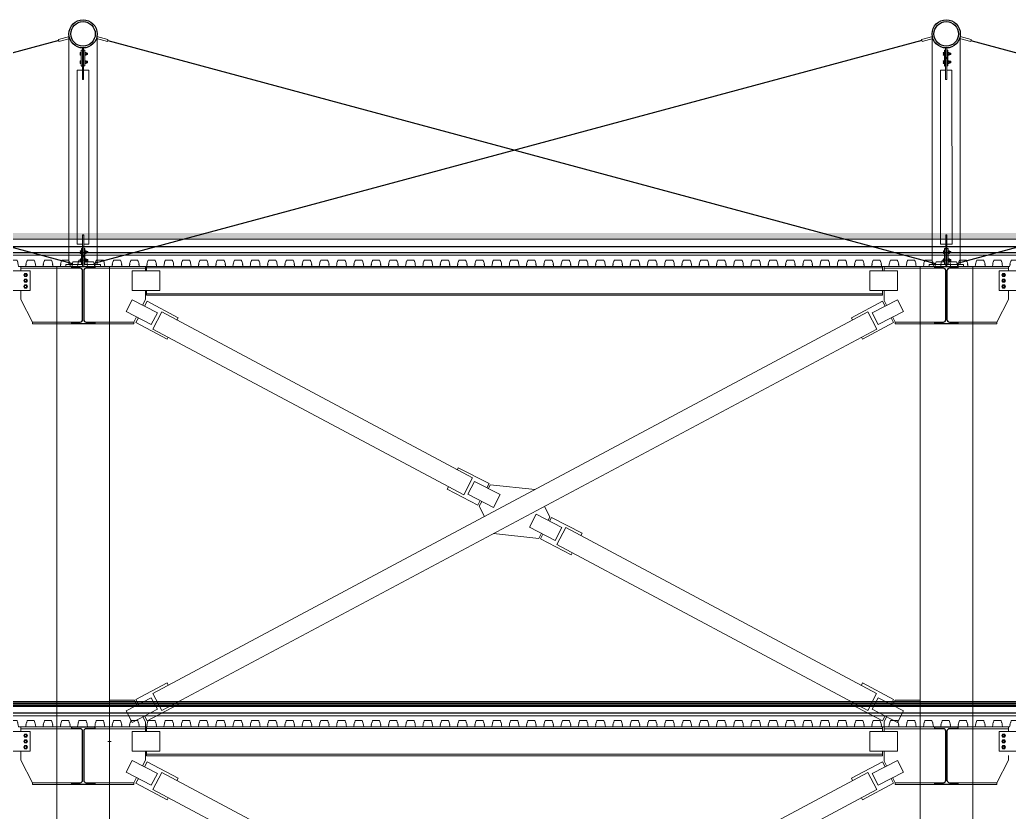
# Model space of a CAD drawing. Header units: millimetres. Extents: x -6949 to 305728, y -55091 to 76684.
# Drawn here: x 280074 to 288671, y 69803 to 76684 of the extents above; entities that cross this region are included whole.
import ezdxf

# ---------------------------------------------------------------- set-up
doc = ezdxf.new("R2010")
doc.units = ezdxf.units.MM
for name, color, linetype, lineweight in [('armatura', 1, 'Continuous', 15), ('bulloni', 5, 'Continuous', 18), ('fonda', 7, 'Continuous', 18), ('Layer4', 7, 'Continuous', 15), ('piastra', 30, 'Continuous', 18), ('S-BEAM', 5, 'Continuous', 18), ('S-COLS', 7, 'Continuous', 18), ('S-FSTN', 7, 'Continuous', 18), ('SEZIONI acciaio - Steel sections', 220, 'Continuous', 25), ('solaio2', 7, 'Continuous', 9)]:
    doc.layers.add(name, color=color, linetype=linetype, lineweight=lineweight)

# ---------------------------------------------------------------- blocks, each defined once
blk = doc.blocks.new('*U510')
at = {"layer": 'bulloni'}
blk.add_lwpolyline([(-15.6, 0), (-7.8, -13.5), (7.8, -13.5), (15.6, 0), (7.8, 13.5), (-7.8, 13.5)], close=True, dxfattribs=at)
for radius in [9, 7.88]:
    blk.add_circle((0, 0), radius, dxfattribs=at)
blk = doc.blocks.new('*U511')
at = {"color": 0, "linetype": 'ByBlock', "lineweight": -2, "transparency": 16777216}
for p in [(0, 0), (0, -50), (0, -100)]:
    blk.add_blockref('*U510', p, dxfattribs=at)
blk = doc.blocks.new('*U602')
at = {"layer": 'bulloni'}
blk.add_lwpolyline([(-15.6, 0), (-7.8, -13.5), (7.8, -13.5), (15.6, 0), (7.8, 13.5), (-7.8, 13.5)], close=True, dxfattribs=at)
for radius in [9, 7.88]:
    blk.add_circle((0, 0), radius, dxfattribs=at)
blk = doc.blocks.new('*U603')
at = {"color": 0, "linetype": 'ByBlock', "lineweight": -2, "transparency": 16777216}
for p in [(0, 0), (0, -50), (0, -100)]:
    blk.add_blockref('*U602', p, dxfattribs=at)
blk = doc.blocks.new('*U682')
at = {"layer": 'bulloni'}
blk.add_lwpolyline([(-15.6, 0), (-7.8, -13.5), (7.8, -13.5), (15.6, 0), (7.8, 13.5), (-7.8, 13.5)], close=True, dxfattribs=at)
for radius in [9, 7.88]:
    blk.add_circle((0, 0), radius, dxfattribs=at)
blk = doc.blocks.new('*U683')
at = {"color": 0, "linetype": 'ByBlock', "lineweight": -2, "transparency": 16777216}
for p in [(0, 0), (0, -50), (0, -100)]:
    blk.add_blockref('*U682', p, dxfattribs=at)
blk = doc.blocks.new('*U690')
at = {"layer": 'bulloni'}
blk.add_lwpolyline([(-15.6, 0), (-7.8, -13.5), (7.8, -13.5), (15.6, 0), (7.8, 13.5), (-7.8, 13.5)], close=True, dxfattribs=at)
for radius in [9, 7.88]:
    blk.add_circle((0, 0), radius, dxfattribs=at)
blk = doc.blocks.new('*U691')
at = {"color": 0, "linetype": 'ByBlock', "lineweight": -2, "transparency": 16777216}
for p in [(0, 0), (0, -50), (0, -100)]:
    blk.add_blockref('*U690', p, dxfattribs=at)
blk = doc.blocks.new('*U713')
for p, q in [((-16.5, 672), (-6.5, 672)), ((-15, -916.5), (-5, -916.5))]:
    blk.add_line(p, q)
blk.add_lwpolyline([(-5, -796.2), (5, -796.2)])
at = {"layer": 'bulloni'}
for p, q in [((-26.4, 786), (-25.3, 787.5)), ((-26.4, 763.6), (-26.4, 786)), ((-25.3, 787.5), (-17.9, 787.5)), ((-17.9, 781.1), (-25.3, 781.1)), ((-17.9, 762.1), (-17.9, 787.5)), ((-17.9, 784.9), (-17.4, 784.9)), ((-17.4, 764.7), (-17.4, 784.9)), ((-16.5, 781.8), (-16.5, 781.8)), ((13.5, 786), (14.7, 787.5)), ((13.5, 763.6), (13.5, 786)), ((14.7, 787.5), (23.3, 787.5)), ((23.3, 781.1), (14.7, 781.1)), ((24.5, 786), (23.3, 787.5)), ((24.5, 763.6), (24.5, 786)), ((36.5, 781.8), (24.5, 781.8)), ((26.7, 779.9), (26.1, 769.7)), ((28.6, 778.7), (28.2, 770.8)), ((30.6, 779.9), (30.1, 769.7)), ((32.5, 778.7), (32.1, 770.8)), ((34.6, 779.9), (34, 769.7)), ((36.5, 767.8), (36.5, 781.7)), ((37.4, 780.8), (36.5, 781.7)), ((37.4, 768.7), (37.4, 780.8)), ((-26.4, 763.6), (-25.3, 762.1)), ((-26.4, 714.1), (-25.3, 715.6)), ((-26.4, 691.7), (-26.4, 714.1)), ((-26.4, 691.7), (-25.3, 690.2)), ((-25.3, 768.4), (-17.9, 768.4)), ((-25.3, 762.1), (-17.9, 762.1)), ((-25.3, 715.6), (-17.9, 715.6)), ((-17.9, 709.3), (-25.3, 709.3)), ((-25.3, 696.6), (-17.9, 696.6)), ((-25.3, 690.2), (-17.9, 690.2)), ((-17.9, 764.7), (-17.4, 764.7)), ((-17.9, 690.2), (-17.9, 715.6)), ((-17.9, 713), (-17.4, 713)), ((-17.9, 692.8), (-17.4, 692.8)), ((-17.4, 692.8), (-17.4, 713)), ((-16.5, 767.8), (-16.5, 767.8)), ((-16.5, 709.9), (-16.5, 709.9)), ((-16.5, 695.9), (-16.5, 695.9)), ((13.5, 763.6), (14.7, 762.1)), ((13.5, 714.1), (14.7, 715.6)), ((13.5, 691.7), (13.5, 714.1)), ((13.5, 691.7), (14.7, 690.2)), ((14.7, 768.4), (23.3, 768.4)), ((14.7, 762.1), (23.3, 762.1)), ((14.7, 715.6), (23.3, 715.6)), ((23.3, 709.3), (14.7, 709.3)), ((14.7, 696.6), (23.3, 696.6)), ((14.7, 690.2), (23.3, 690.2)), ((24.5, 763.6), (23.3, 762.1)), ((24.5, 714.1), (23.3, 715.6)), ((24.5, 691.7), (23.3, 690.2)), ((36.5, 767.8), (24.5, 767.8)), ((24.5, 691.7), (24.5, 714.1)), ((36.5, 709.9), (24.5, 709.9)), ((36.5, 695.9), (24.5, 695.9)), ((26.7, 708), (26.1, 697.8)), ((28.6, 706.8), (28.2, 699)), ((30.6, 708), (30.1, 697.8)), ((32.5, 706.8), (32.1, 699)), ((34.6, 708), (34, 697.8)), ((36.5, 767.8), (37.4, 768.7)), ((36.5, 696), (36.5, 709.9)), ((37.4, 708.9), (36.5, 709.9)), ((36.5, 695.9), (37.4, 696.8)), ((37.4, 696.9), (37.4, 708.9)), ((-24.9, -936.3), (-23.8, -934.7)), ((-24.9, -936.3), (-24.9, -958.6)), ((-23.8, -934.7), (-16.4, -934.7)), ((-23.8, -941.1), (-16.4, -941.1)), ((-16.4, -934.7), (-16.4, -960.2)), ((-16.4, -937.4), (-15.9, -937.4)), ((-15.9, -937.4), (-15.9, -957.5)), ((-15, -940.4), (-15, -940.4)), ((15, -936.3), (16.2, -934.7)), ((15, -936.3), (15, -958.6)), ((16.2, -934.7), (24.8, -934.7)), ((16.2, -941.1), (24.8, -941.1)), ((26, -936.3), (24.8, -934.7)), ((26, -936.3), (26, -958.6)), ((38, -940.4), (26, -940.4)), ((28.2, -952.6), (27.6, -942.3)), ((30.1, -951.4), (29.7, -943.5)), ((32.1, -952.6), (31.6, -942.3)), ((34, -951.4), (33.6, -943.5)), ((36.1, -952.6), (35.5, -942.3)), ((38, -940.4), (38.9, -941.4)), ((38, -940.5), (38, -954.4)), ((38.9, -941.4), (38.9, -953.5)), ((-24.9, -958.6), (-23.8, -960.2)), ((-24.9, -1008.1), (-23.8, -1006.6)), ((-24.9, -1008.1), (-24.9, -1030.5)), ((-24.9, -1030.5), (-23.8, -1032)), ((-16.4, -953.8), (-23.8, -953.8)), ((-23.8, -960.2), (-16.4, -960.2)), ((-23.8, -1006.6), (-16.4, -1006.6)), ((-23.8, -1013), (-16.4, -1013)), ((-16.4, -1025.7), (-23.8, -1025.7)), ((-16.4, -957.5), (-15.9, -957.5)), ((-16.4, -1006.6), (-16.4, -1032)), ((-16.4, -1009.2), (-15.9, -1009.2)), ((-16.4, -1029.4), (-15.9, -1029.4)), ((-15.9, -1009.2), (-15.9, -1029.4)), ((-15, -954.4), (-15, -954.4)), ((-15, -1012.3), (-15, -1012.3)), ((-15, -1026.3), (-15, -1026.3)), ((15, -958.6), (16.2, -960.2)), ((15, -1008.1), (16.2, -1006.6)), ((15, -1008.1), (15, -1030.5)), ((15, -1030.5), (16.2, -1032)), ((24.8, -953.8), (16.2, -953.8)), ((16.2, -960.2), (24.8, -960.2)), ((16.2, -1006.6), (24.8, -1006.6)), ((16.2, -1013), (24.8, -1013)), ((24.8, -1025.7), (16.2, -1025.7)), ((26, -958.6), (24.8, -960.2)), ((26, -1008.1), (24.8, -1006.6)), ((26, -1030.5), (24.8, -1032)), ((38, -954.4), (26, -954.4)), ((26, -1008.1), (26, -1030.5)), ((38, -1012.3), (26, -1012.3)), ((38, -1026.3), (26, -1026.3)), ((28.2, -1024.4), (27.6, -1014.2)), ((30.1, -1023.2), (29.7, -1015.4)), ((32.1, -1024.4), (31.6, -1014.2)), ((34, -1023.2), (33.6, -1015.4)), ((36.1, -1024.4), (35.5, -1014.2)), ((38.9, -953.5), (38, -954.4)), ((38, -1012.3), (38.9, -1013.2)), ((38, -1012.4), (38, -1026.3)), ((38.9, -1025.3), (38, -1026.3)), ((38.9, -1013.3), (38.9, -1025.3)), ((-23.8, -1032), (-16.4, -1032)), ((16.2, -1032), (24.8, -1032))]:
    blk.add_line(p, q, dxfattribs=at)
for centre, radius, start, end in [((-21.5, 784.3), 4.95, 140.12945, 219.87055), ((-8.3, 774.8), 18.1, 159.44272, 200.55728), ((-16.5, 782.7), 0.917, 180, 270), ((18.5, 784.3), 4.95, 140.12945, 219.87055), ((31.6, 774.8), 18.1, 159.44272, 200.55728), ((19.5, 784.3), 4.95, 320.12945, 39.87055), ((6.4, 774.8), 18.1, 339.44272, 20.55728), ((-21.5, 765.2), 4.95, 140.12945, 219.87055), ((-21.5, 712.4), 4.95, 140.12945, 219.87055), ((-8.3, 702.9), 18.1, 159.44272, 200.55728), ((-21.5, 693.4), 4.95, 140.12945, 219.87055), ((-16.5, 766.9), 0.917, 90, 180), ((-16.5, 710.8), 0.917, 180, 270), ((-16.5, 695), 0.917, 90, 180), ((18.5, 765.2), 4.95, 140.12945, 219.87055), ((18.5, 712.4), 4.95, 140.12945, 219.87055), ((31.6, 702.9), 18.1, 159.44272, 200.55728), ((18.5, 693.4), 4.95, 140.12945, 219.87055), ((19.5, 765.2), 4.95, 320.12945, 39.87055), ((19.5, 712.4), 4.95, 320.12945, 39.87055), ((6.4, 702.9), 18.1, 339.44272, 20.55728), ((19.5, 693.4), 4.95, 320.12945, 39.87055), ((-20, -937.9), 4.95, 140.12945, 219.87055), ((-6.8, -947.4), 18.1, 159.44272, 200.55728), ((-15, -939.5), 0.917, 180, 270), ((20, -937.9), 4.95, 140.12945, 219.87055), ((33.1, -947.4), 18.1, 159.44272, 200.55728), ((21, -937.9), 4.95, 320.12945, 39.87055), ((7.9, -947.4), 18.1, 339.44272, 20.55728), ((-20, -957), 4.95, 140.12945, 219.87055), ((-20, -1009.8), 4.95, 140.12945, 219.87055), ((-6.8, -1019.3), 18.1, 159.44272, 200.55728), ((-20, -1028.8), 4.95, 140.12945, 219.87055), ((-15, -955.4), 0.917, 90, 180), ((-15, -1011.4), 0.917, 180, 270), ((-15, -1027.2), 0.917, 90, 180), ((20, -957), 4.95, 140.12945, 219.87055), ((20, -1009.8), 4.95, 140.12945, 219.87055), ((33.1, -1019.3), 18.1, 159.44272, 200.55728), ((20, -1028.8), 4.95, 140.12945, 219.87055), ((21, -957), 4.95, 320.12945, 39.87055), ((21, -1009.8), 4.95, 320.12945, 39.87055), ((7.9, -1019.3), 18.1, 339.44272, 20.55728), ((21, -1028.8), 4.95, 320.12945, 39.87055)]:
    blk.add_arc(centre, radius, start, end, dxfattribs=at)
at = {"layer": 'piastra'}
for points in [[(-6.5, 672), (-16.5, 672), (-16.5, 806), (-6.5, 806), (-6.5, 672)], [(-6.5, 743.8), (3.5, 743.8), (3.5, 826)], [(-6.5, 743.8), (-6.5, 826)], [(13.5, 672), (3.5, 672), (3.5, 806), (13.5, 806), (13.5, 672)], [(-6.5, 733.8), (3.5, 733.8), (3.5, 551.7)], [(3.5, 551.7), (-6.5, 551.7), (-6.5, 733.8)], [(-6.5, 551.7), (3.5, 551.7)], [(-5, -978.4), (5, -978.4), (5, -796.2)], [(5, -796.2), (-5, -796.2), (-5, -978.4)], [(-5, -916.5), (-15, -916.5), (-15, -1050.5), (-5, -1050.5), (-5, -916.5)], [(15, -916.5), (5, -916.5), (5, -1050.5), (15, -1050.5), (15, -916.5)], [(-5, -988.4), (5, -988.4), (5, -1070.5)], [(-5, -988.4), (-5, -1070.5)], [(5, -1054.5), (150, -1054.5), (150, -1070.5), (-150, -1070.5), (-150, -1054.5), (-5, -1054.5)]]:
    blk.add_lwpolyline(points, dxfattribs=at)
at = {"layer": 'S-BEAM'}
for points in [[(-123.7, 956.3), (-123.7, 447.6)], [(120.9, 956.3), (120.9, -532.5)], [(-6.5, 634), (-51.5, 634), (-51.5, -878.5), (-50, -878.5), (-5, -878.5)], [(3.5, 634), (48.5, 634), (50, -683), (50, -878.5), (5, -878.5)], [(-123.7, 447.6), (-123.7, -1054.5)], [(120.9, -532.5), (120.9, -1054.5)]]:
    blk.add_lwpolyline(points, dxfattribs=at)
at = {"layer": 'SEZIONI acciaio - Steel sections'}
for radius in [122.3, 106.3]:
    blk.add_circle((-1.4, 948.3), radius, dxfattribs=at)
blk = doc.blocks.new('*U714')
at = {"color": 0, "linetype": 'ByBlock', "lineweight": -2, "transparency": 16777216}
for p in [(15000, 0), (22500, 0)]:
    blk.add_blockref('*U713', p, dxfattribs=at)
blk = doc.blocks.new('*U715')
for points in [[(3536.8, 963.6), (-3656.8, -972.3)], [(-3536.8, 963.6), (3656.8, -972.3)]]:
    blk.add_lwpolyline(points)
at = {"layer": 'piastra'}
for points in [[(-3635.4, 981.9), (-3538.9, 955.9)], [(-3631.3, 997.4), (-3534.7, 971.4)], [(-3538.9, 955.9), (-3534.7, 971.4)], [(3631.3, 997.4), (3534.7, 971.4)], [(3538.9, 955.9), (3534.7, 971.4)], [(3635.4, 981.9), (3538.9, 955.9)], [(-3839.4, -958), (-3847.1, -986.5), (-3847.1, -997.4)], [(-3775.4, -958), (-3839.4, -958)], [(-3660.6, -958), (-3725.7, -958)], [(-3660.6, -958), (-3652.9, -986.5), (-3652.9, -997.4)], [(3660.6, -958), (3652.9, -986.5), (3652.9, -997.4)], [(3660.6, -958), (3725.7, -958)], [(3775.4, -958), (3839.4, -958)], [(3839.4, -958), (3847.1, -986.5), (3847.1, -997.4)]]:
    blk.add_lwpolyline(points, dxfattribs=at)
blk = doc.blocks.new('*U716')
at = {"color": 0, "linetype": 'ByBlock', "lineweight": -2, "transparency": 16777216}
for p in [(7500, 0), (15000, 0), (22500, 0)]:
    blk.add_blockref('*U715', p, dxfattribs=at)
blk = doc.blocks.new('*U731')
at = {"layer": 'Layer4'}
for points in [[(-109.7, 11.3), (-105.8, 27.5), (-44.2, 27.5), (-40.3, 11.3)], [(-35.1, -10), (-33.5, -8.6), (-35.8, 1.1), (-38.2, 10.8), (-40.3, 11.3)], [(35.1, -10), (33.5, -8.6), (35.8, 1.1), (38.2, 10.8), (40.3, 11.3)], [(40.3, 11.3), (44.2, 27.5), (105.8, 27.5), (109.7, 11.3)], [(-35.1, -10), (-30.7, -27.5), (30.7, -27.5), (35.1, -10)]]:
    blk.add_lwpolyline(points, dxfattribs=at)
blk = doc.blocks.new('*U732')
at = {"layer": 'fonda', "color": 0, "linetype": 'ByBlock', "lineweight": -2, "transparency": 16777216}
for p in [(14250, 0), (14400, 0), (14550, 0), (14700, 0), (14850, 0), (15000, 0), (15150, 0), (15300, 0), (15450, 0), (15600, 0), (15750, 0), (15900, 0), (16050, 0), (16200, 0), (16350, 0), (16500, 0), (16650, 0), (16800, 0), (16950, 0), (17100, 0), (17250, 0), (17400, 0), (17550, 0), (17700, 0), (17850, 0), (18000, 0), (18150, 0), (18300, 0), (18450, 0), (18600, 0), (18750, 0), (18900, 0), (19050, 0), (19200, 0), (19350, 0), (19500, 0), (19650, 0), (19800, 0), (19950, 0), (20100, 0), (20250, 0), (20400, 0), (20550, 0), (20700, 0), (20850, 0), (21000, 0), (21150, 0), (21300, 0), (21450, 0), (21600, 0), (21750, 0), (21900, 0), (22050, 0), (22200, 0), (22350, 0), (22500, 0), (22650, 0), (22800, 0)]:
    blk.add_blockref('*U731', p, dxfattribs=at)
blk = doc.blocks.new('*U733')
at = {"layer": 'Layer4'}
for points in [[(-109.7, 11.3), (-105.8, 27.5), (-44.2, 27.5), (-40.3, 11.3)], [(-35.1, -10), (-33.5, -8.6), (-35.8, 1.1), (-38.2, 10.8), (-40.3, 11.3)], [(35.1, -10), (33.5, -8.6), (35.8, 1.1), (38.2, 10.8), (40.3, 11.3)], [(40.3, 11.3), (44.2, 27.5), (105.8, 27.5), (109.7, 11.3)], [(-35.1, -10), (-30.7, -27.5), (30.7, -27.5), (35.1, -10)]]:
    blk.add_lwpolyline(points, dxfattribs=at)
blk = doc.blocks.new('*U734')
at = {"layer": 'fonda', "color": 0, "linetype": 'ByBlock', "lineweight": -2, "transparency": 16777216}
for p in [(14250, 0), (14400, 0), (14550, 0), (14700, 0), (14850, 0), (15000, 0), (15150, 0), (15300, 0), (15450, 0), (15600, 0), (15750, 0), (15900, 0), (16050, 0), (16200, 0), (16350, 0), (16500, 0), (16650, 0), (16800, 0), (16950, 0), (17100, 0), (17250, 0), (17400, 0), (17550, 0), (17700, 0), (17850, 0), (18000, 0), (18150, 0), (18300, 0), (18450, 0), (18600, 0), (18750, 0), (18900, 0), (19050, 0), (19200, 0), (19350, 0), (19500, 0), (19650, 0), (19800, 0), (19950, 0), (20100, 0), (20250, 0), (20400, 0), (20550, 0), (20700, 0), (20850, 0), (21000, 0), (21150, 0), (21300, 0), (21450, 0), (21600, 0), (21750, 0), (21900, 0), (22050, 0), (22200, 0), (22350, 0), (22500, 0), (22650, 0), (22800, 0)]:
    blk.add_blockref('*U733', p, dxfattribs=at)

msp = doc.modelspace()

# ---------------------------------------------------------------- hatches: boundary and pattern name
at = {"layer": 'fonda', "true_color": 0xc7c8ca}
h = msp.add_hatch(dxfattribs=at)
h.set_pattern_fill('GRAVEL', color=9, scale=2)
h.set_pattern_definition([(228.0127875, (-28933.751, 50.8), (-406.40000003, -457.19999997), [6.834429, -676.609673]), (184.969741, (-28938.323, 45.72), (609.599999759, 50.800002894), [11.728094, -1161.080978]), (132.5104471, (-28950.007, 44.704), (508.000000215, -558.799999805), [8.26963, -818.694456]), (267.273689, (-28969.819, 32.004), (50.800000106, 1015.999999995), [10.68009, -1057.3287485]), (292.8336542, (-28970.327, 21.336), (-254.000000021, 609.599999991), [10.472674, -1036.796155]), (357.273689, (-28966.263, 11.684), (-1015.999999995, 50.800000106), [10.68009, -1057.3287485]), (37.6942405, (-28955.595, 11.176), (-660.399999971, -508.000000038), [14.123873, -1398.262306]), (72.2553284, (-28944.419, 19.812), (355.600000096, 1117.59999997), [13.33439, -1320.105132]), (121.4295656, (-28940.355, 32.512), (-406.400000058, 660.399999965), [10.71626, -1060.910914]), (175.2363583, (-28945.943, 41.656), (558.79999999, -50.80000009), [12.234266, -599.478739]), (222.3974378, (-28958.135, 42.672), (-609.5999999805, -558.800000021), [15.821558, -1566.33545]), (138.8140748, (-28919.527, 31.496), (-355.59999998, 304.800000025), [5.400091, -534.6113165]), (171.4692344, (-28923.591, 35.052), (660.400000018, -101.599999885), [10.27364, -1017.09278]), (225, (-28933.75, 36.576), (-7e-15, -50.8), [7.184187, -64.657862]), (203.1985905, (-28937.307, 42.672), (254, 101.59999998), [3.868826, -383.012447]), (291.8014095, (-28940.863, 41.148), (-50.8, 152.4), [5.471312, -268.09506]), (30.9637565, (-28938.831, 36.068), (152.4, 101.6), [8.886393, -287.325963]), (161.565051, (-28931.211, 40.64), (101.6, -50.8), [6.425743, -154.217962]), (16.3895403, (-28970.327, 41.148), (508, 152.4), [9.00176, -891.1765335]), (70.346176, (-28961.691, 43.688), (-203.20000002, -558.799999993), [7.551979, -747.6443136]), (293.1985905, (-28931.211, 50.8), (-101.59999998, 254.00000001), [7.737602, -379.143672]), (343.6104597, (-28928.163, 43.688), (-508.00000001, 152.399999964), [9.00176, -891.1765335]), (339.4439548, (-28970.327, 9.652), (-254, 101.6), [8.680704, -425.354686]), (294.7751406, (-28962.199, 6.604), (-254.000000302, 558.799999863), [7.273442, -720.071868]), (66.8014095, (-28930.703, 0), (101.59999998, 254), [7.737602, -379.143672]), (17.3540246, (-28927.655, 7.112), (-660.399999987, -203.200000043), [8.515655, -843.04752]), (69.4439548, (-28955.595, 0), (-101.6, -254), [4.340352, -429.695038]), (101.3099325, (-28933.751, 0), (-50.8, 203.2), [2.590292, -256.439899]), (165.9637565, (-28934.259, 2.54), (152.4, -50.8), [10.472674, -198.981092]), (186.009006, (-28944.419, 5.08), (507.999999997, 50.800000027), [9.70534, -960.827297]), (303.6900675, (-28938.831, 31.496), (-50.8, 101.6), [7.326478, -175.835527]), (353.1572266, (-28934.767, 25.4), (863.600000005, -101.599999955), [12.791135, -1266.320181]), (60.9453959, (-28922.067, 23.876), (-203.200000006, -355.6), [5.230165, -517.787846]), (90, (-28919.527, 28.45), (-50.8, 50.8), [3.048, -47.752]), (120.2564372, (-28945.435, 6.604), (203.199999975, -355.600000014), [7.057339, -698.6788155]), (48.0127875, (-28948.991, 12.7), (406.400000034, 457.19999997), [13.668858, -669.775244]), (0, (-28939.847, 22.86), (50.8, 50.8), [13.208, -37.592]), (325.3048465, (-28926.639, 22.86), (508.000000192, -355.599999725), [8.032191, -795.1863345]), (254.054604, (-28920.035, 18.288), (-50.8, -203.2), [7.396582, -362.433001]), (207.64597536, (-28922.067, 11.176), (-965.200000035, -507.999999933), [12.042902, -1192.2492885]), (175.42607874, (-28932.735, 5.588), (-660.4, 50.8), [12.740589, -1261.316929])])
h.paths.add_polyline_path([(275165.8162, 74834.1708), (275165.8162, 74779.4541), (282665.8162, 74779.4541), (282665.8162, 74834.1708)])
h = msp.add_hatch(dxfattribs=at)
h.set_pattern_fill('GRAVEL', color=9, scale=2)
h.set_pattern_definition([(228.0127875, (-25933.751, 50.8), (-406.40000003, -457.19999997), [6.834429, -676.609673]), (184.969741, (-25938.323, 45.72), (609.599999759, 50.800002894), [11.728094, -1161.080978]), (132.5104471, (-25950.007, 44.704), (508.000000215, -558.799999805), [8.26963, -818.694456]), (267.273689, (-25969.819, 32.004), (50.800000106, 1015.999999995), [10.68009, -1057.3287485]), (292.8336542, (-25970.327, 21.336), (-254.000000021, 609.599999991), [10.472674, -1036.796155]), (357.273689, (-25966.263, 11.684), (-1015.999999995, 50.800000106), [10.68009, -1057.3287485]), (37.6942405, (-25955.595, 11.176), (-660.399999971, -508.000000038), [14.123873, -1398.262306]), (72.2553284, (-25944.419, 19.812), (355.600000096, 1117.59999997), [13.33439, -1320.105132]), (121.4295656, (-25940.355, 32.512), (-406.400000058, 660.399999965), [10.71626, -1060.910914]), (175.2363583, (-25945.943, 41.656), (558.79999999, -50.80000009), [12.234266, -599.478739]), (222.3974378, (-25958.135, 42.672), (-609.5999999805, -558.800000021), [15.821558, -1566.33545]), (138.8140748, (-25919.527, 31.496), (-355.59999998, 304.800000025), [5.400091, -534.6113165]), (171.4692344, (-25923.591, 35.052), (660.400000018, -101.599999885), [10.27364, -1017.09278]), (225, (-25933.75, 36.576), (-7e-15, -50.8), [7.184187, -64.657862]), (203.1985905, (-25937.307, 42.672), (254, 101.59999998), [3.868826, -383.012447]), (291.8014095, (-25940.863, 41.148), (-50.8, 152.4), [5.471312, -268.09506]), (30.9637565, (-25938.831, 36.068), (152.4, 101.6), [8.886393, -287.325963]), (161.565051, (-25931.211, 40.64), (101.6, -50.8), [6.425743, -154.217962]), (16.3895403, (-25970.327, 41.148), (508, 152.4), [9.00176, -891.1765335]), (70.346176, (-25961.691, 43.688), (-203.20000002, -558.799999993), [7.551979, -747.6443136]), (293.1985905, (-25931.211, 50.8), (-101.59999998, 254.00000001), [7.737602, -379.143672]), (343.6104597, (-25928.163, 43.688), (-508.00000001, 152.399999964), [9.00176, -891.1765335]), (339.4439548, (-25970.327, 9.652), (-254, 101.6), [8.680704, -425.354686]), (294.7751406, (-25962.199, 6.604), (-254.000000302, 558.799999863), [7.273442, -720.071868]), (66.8014095, (-25930.703, 0), (101.59999998, 254), [7.737602, -379.143672]), (17.3540246, (-25927.655, 7.112), (-660.399999987, -203.200000043), [8.515655, -843.04752]), (69.4439548, (-25955.595, 0), (-101.6, -254), [4.340352, -429.695038]), (101.3099325, (-25933.751, 0), (-50.8, 203.2), [2.590292, -256.439899]), (165.9637565, (-25934.259, 2.54), (152.4, -50.8), [10.472674, -198.981092]), (186.009006, (-25944.419, 5.08), (507.999999997, 50.800000027), [9.70534, -960.827297]), (303.6900675, (-25938.831, 31.496), (-50.8, 101.6), [7.326478, -175.835527]), (353.1572266, (-25934.767, 25.4), (863.600000005, -101.599999955), [12.791135, -1266.320181]), (60.9453959, (-25922.067, 23.876), (-203.200000006, -355.6), [5.230165, -517.787846]), (90, (-25919.527, 28.45), (-50.8, 50.8), [3.048, -47.752]), (120.2564372, (-25945.435, 6.604), (203.199999975, -355.600000014), [7.057339, -698.6788155]), (48.0127875, (-25948.991, 12.7), (406.400000034, 457.19999997), [13.668858, -669.775244]), (0, (-25939.847, 22.86), (50.8, 50.8), [13.208, -37.592]), (325.3048465, (-25926.639, 22.86), (508.000000192, -355.599999725), [8.032191, -795.1863345]), (254.054604, (-25920.035, 18.288), (-50.8, -203.2), [7.396582, -362.433001]), (207.64597536, (-25922.067, 11.176), (-965.200000035, -507.999999933), [12.042902, -1192.2492885]), (175.42607874, (-25932.735, 5.588), (-660.4, 50.8), [12.740589, -1261.316929])])
h.paths.add_polyline_path([(278165.8162, 74834.1708), (278165.8162, 74779.4541), (285665.8162, 74779.4541), (285665.8162, 74834.1708)])
h = msp.add_hatch(dxfattribs=at)
h.set_pattern_fill('GRAVEL', color=9, scale=2)
h.set_pattern_definition([(228.0127875, (-22933.751, 50.8), (-406.40000003, -457.19999997), [6.834429, -676.609673]), (184.969741, (-22938.323, 45.72), (609.599999759, 50.800002894), [11.728094, -1161.080978]), (132.5104471, (-22950.007, 44.704), (508.000000215, -558.799999805), [8.26963, -818.694456]), (267.273689, (-22969.819, 32.004), (50.800000106, 1015.999999995), [10.68009, -1057.3287485]), (292.8336542, (-22970.327, 21.336), (-254.000000021, 609.599999991), [10.472674, -1036.796155]), (357.273689, (-22966.263, 11.684), (-1015.999999995, 50.800000106), [10.68009, -1057.3287485]), (37.6942405, (-22955.595, 11.176), (-660.399999971, -508.000000038), [14.123873, -1398.262306]), (72.2553284, (-22944.419, 19.812), (355.600000096, 1117.59999997), [13.33439, -1320.105132]), (121.4295656, (-22940.355, 32.512), (-406.400000058, 660.399999965), [10.71626, -1060.910914]), (175.2363583, (-22945.943, 41.656), (558.79999999, -50.80000009), [12.234266, -599.478739]), (222.3974378, (-22958.135, 42.672), (-609.5999999805, -558.800000021), [15.821558, -1566.33545]), (138.8140748, (-22919.527, 31.496), (-355.59999998, 304.800000025), [5.400091, -534.6113165]), (171.4692344, (-22923.591, 35.052), (660.400000018, -101.599999885), [10.27364, -1017.09278]), (225, (-22933.75, 36.576), (-7e-15, -50.8), [7.184187, -64.657862]), (203.1985905, (-22937.307, 42.672), (254, 101.59999998), [3.868826, -383.012447]), (291.8014095, (-22940.863, 41.148), (-50.8, 152.4), [5.471312, -268.09506]), (30.9637565, (-22938.831, 36.068), (152.4, 101.6), [8.886393, -287.325963]), (161.565051, (-22931.211, 40.64), (101.6, -50.8), [6.425743, -154.217962]), (16.3895403, (-22970.327, 41.148), (508, 152.4), [9.00176, -891.1765335]), (70.346176, (-22961.691, 43.688), (-203.20000002, -558.799999993), [7.551979, -747.6443136]), (293.1985905, (-22931.211, 50.8), (-101.59999998, 254.00000001), [7.737602, -379.143672]), (343.6104597, (-22928.163, 43.688), (-508.00000001, 152.399999964), [9.00176, -891.1765335]), (339.4439548, (-22970.327, 9.652), (-254, 101.6), [8.680704, -425.354686]), (294.7751406, (-22962.199, 6.604), (-254.000000302, 558.799999863), [7.273442, -720.071868]), (66.8014095, (-22930.703, 0), (101.59999998, 254), [7.737602, -379.143672]), (17.3540246, (-22927.655, 7.112), (-660.399999987, -203.200000043), [8.515655, -843.04752]), (69.4439548, (-22955.595, 0), (-101.6, -254), [4.340352, -429.695038]), (101.3099325, (-22933.751, 0), (-50.8, 203.2), [2.590292, -256.439899]), (165.9637565, (-22934.259, 2.54), (152.4, -50.8), [10.472674, -198.981092]), (186.009006, (-22944.419, 5.08), (507.999999997, 50.800000027), [9.70534, -960.827297]), (303.6900675, (-22938.831, 31.496), (-50.8, 101.6), [7.326478, -175.835527]), (353.1572266, (-22934.767, 25.4), (863.600000005, -101.599999955), [12.791135, -1266.320181]), (60.9453959, (-22922.067, 23.876), (-203.200000006, -355.6), [5.230165, -517.787846]), (90, (-22919.527, 28.45), (-50.8, 50.8), [3.048, -47.752]), (120.2564372, (-22945.435, 6.604), (203.199999975, -355.600000014), [7.057339, -698.6788155]), (48.0127875, (-22948.991, 12.7), (406.400000034, 457.19999997), [13.668858, -669.775244]), (0, (-22939.847, 22.86), (50.8, 50.8), [13.208, -37.592]), (325.3048465, (-22926.639, 22.86), (508.000000192, -355.599999725), [8.032191, -795.1863345]), (254.054604, (-22920.035, 18.288), (-50.8, -203.2), [7.396582, -362.433001]), (207.64597536, (-22922.067, 11.176), (-965.200000035, -507.999999933), [12.042902, -1192.2492885]), (175.42607874, (-22932.735, 5.588), (-660.4, 50.8), [12.740589, -1261.316929])])
h.paths.add_polyline_path([(281165.8162, 74834.1708), (281165.8162, 74779.4541), (288665.8162, 74779.4541), (288665.8162, 74834.1708)])
h = msp.add_hatch(dxfattribs=at)
h.set_pattern_fill('GRAVEL', color=9, scale=2)
h.set_pattern_definition([(228.0127875, (-19933.751, 50.8), (-406.40000003, -457.19999997), [6.834429, -676.609673]), (184.969741, (-19938.323, 45.72), (609.599999759, 50.800002894), [11.728094, -1161.080978]), (132.5104471, (-19950.007, 44.704), (508.000000215, -558.799999805), [8.26963, -818.694456]), (267.273689, (-19969.819, 32.004), (50.800000106, 1015.999999995), [10.68009, -1057.3287485]), (292.8336542, (-19970.327, 21.336), (-254.000000021, 609.599999991), [10.472674, -1036.796155]), (357.273689, (-19966.263, 11.684), (-1015.999999995, 50.800000106), [10.68009, -1057.3287485]), (37.6942405, (-19955.595, 11.176), (-660.399999971, -508.000000038), [14.123873, -1398.262306]), (72.2553284, (-19944.419, 19.812), (355.600000096, 1117.59999997), [13.33439, -1320.105132]), (121.4295656, (-19940.355, 32.512), (-406.400000058, 660.399999965), [10.71626, -1060.910914]), (175.2363583, (-19945.943, 41.656), (558.79999999, -50.80000009), [12.234266, -599.478739]), (222.3974378, (-19958.135, 42.672), (-609.5999999805, -558.800000021), [15.821558, -1566.33545]), (138.8140748, (-19919.527, 31.496), (-355.59999998, 304.800000025), [5.400091, -534.6113165]), (171.4692344, (-19923.591, 35.052), (660.400000018, -101.599999885), [10.27364, -1017.09278]), (225, (-19933.75, 36.576), (-7e-15, -50.8), [7.184187, -64.657862]), (203.1985905, (-19937.307, 42.672), (254, 101.59999998), [3.868826, -383.012447]), (291.8014095, (-19940.863, 41.148), (-50.8, 152.4), [5.471312, -268.09506]), (30.9637565, (-19938.831, 36.068), (152.4, 101.6), [8.886393, -287.325963]), (161.565051, (-19931.211, 40.64), (101.6, -50.8), [6.425743, -154.217962]), (16.3895403, (-19970.327, 41.148), (508, 152.4), [9.00176, -891.1765335]), (70.346176, (-19961.691, 43.688), (-203.20000002, -558.799999993), [7.551979, -747.6443136]), (293.1985905, (-19931.211, 50.8), (-101.59999998, 254.00000001), [7.737602, -379.143672]), (343.6104597, (-19928.163, 43.688), (-508.00000001, 152.399999964), [9.00176, -891.1765335]), (339.4439548, (-19970.327, 9.652), (-254, 101.6), [8.680704, -425.354686]), (294.7751406, (-19962.199, 6.604), (-254.000000302, 558.799999863), [7.273442, -720.071868]), (66.8014095, (-19930.703, 0), (101.59999998, 254), [7.737602, -379.143672]), (17.3540246, (-19927.655, 7.112), (-660.399999987, -203.200000043), [8.515655, -843.04752]), (69.4439548, (-19955.595, 0), (-101.6, -254), [4.340352, -429.695038]), (101.3099325, (-19933.751, 0), (-50.8, 203.2), [2.590292, -256.439899]), (165.9637565, (-19934.259, 2.54), (152.4, -50.8), [10.472674, -198.981092]), (186.009006, (-19944.419, 5.08), (507.999999997, 50.800000027), [9.70534, -960.827297]), (303.6900675, (-19938.831, 31.496), (-50.8, 101.6), [7.326478, -175.835527]), (353.1572266, (-19934.767, 25.4), (863.600000005, -101.599999955), [12.791135, -1266.320181]), (60.9453959, (-19922.067, 23.876), (-203.200000006, -355.6), [5.230165, -517.787846]), (90, (-19919.527, 28.45), (-50.8, 50.8), [3.048, -47.752]), (120.2564372, (-19945.435, 6.604), (203.199999975, -355.600000014), [7.057339, -698.6788155]), (48.0127875, (-19948.991, 12.7), (406.400000034, 457.19999997), [13.668858, -669.775244]), (0, (-19939.847, 22.86), (50.8, 50.8), [13.208, -37.592]), (325.3048465, (-19926.639, 22.86), (508.000000192, -355.599999725), [8.032191, -795.1863345]), (254.054604, (-19920.035, 18.288), (-50.8, -203.2), [7.396582, -362.433001]), (207.64597536, (-19922.067, 11.176), (-965.200000035, -507.999999933), [12.042902, -1192.2492885]), (175.42607874, (-19932.735, 5.588), (-660.4, 50.8), [12.740589, -1261.316929])])
h.paths.add_polyline_path([(284165.8162, 74834.1708), (284165.8162, 74779.4541), (291665.8162, 74779.4541), (291665.8162, 74834.1708)])
h = msp.add_hatch(dxfattribs=at)
h.set_pattern_fill('GRAVEL', color=9, scale=2)
h.set_pattern_definition([(228.0127875, (-16933.751, 50.8), (-406.40000003, -457.19999997), [6.834429, -676.609673]), (184.969741, (-16938.323, 45.72), (609.599999759, 50.800002894), [11.728094, -1161.080978]), (132.5104471, (-16950.007, 44.704), (508.000000215, -558.799999805), [8.26963, -818.694456]), (267.273689, (-16969.819, 32.004), (50.800000106, 1015.999999995), [10.68009, -1057.3287485]), (292.8336542, (-16970.327, 21.336), (-254.000000021, 609.599999991), [10.472674, -1036.796155]), (357.273689, (-16966.263, 11.684), (-1015.999999995, 50.800000106), [10.68009, -1057.3287485]), (37.6942405, (-16955.595, 11.176), (-660.399999971, -508.000000038), [14.123873, -1398.262306]), (72.2553284, (-16944.419, 19.812), (355.600000096, 1117.59999997), [13.33439, -1320.105132]), (121.4295656, (-16940.355, 32.512), (-406.400000058, 660.399999965), [10.71626, -1060.910914]), (175.2363583, (-16945.943, 41.656), (558.79999999, -50.80000009), [12.234266, -599.478739]), (222.3974378, (-16958.135, 42.672), (-609.5999999805, -558.800000021), [15.821558, -1566.33545]), (138.8140748, (-16919.527, 31.496), (-355.59999998, 304.800000025), [5.400091, -534.6113165]), (171.4692344, (-16923.591, 35.052), (660.400000018, -101.599999885), [10.27364, -1017.09278]), (225, (-16933.75, 36.576), (-7e-15, -50.8), [7.184187, -64.657862]), (203.1985905, (-16937.307, 42.672), (254, 101.59999998), [3.868826, -383.012447]), (291.8014095, (-16940.863, 41.148), (-50.8, 152.4), [5.471312, -268.09506]), (30.9637565, (-16938.831, 36.068), (152.4, 101.6), [8.886393, -287.325963]), (161.565051, (-16931.211, 40.64), (101.6, -50.8), [6.425743, -154.217962]), (16.3895403, (-16970.327, 41.148), (508, 152.4), [9.00176, -891.1765335]), (70.346176, (-16961.691, 43.688), (-203.20000002, -558.799999993), [7.551979, -747.6443136]), (293.1985905, (-16931.211, 50.8), (-101.59999998, 254.00000001), [7.737602, -379.143672]), (343.6104597, (-16928.163, 43.688), (-508.00000001, 152.399999964), [9.00176, -891.1765335]), (339.4439548, (-16970.327, 9.652), (-254, 101.6), [8.680704, -425.354686]), (294.7751406, (-16962.199, 6.604), (-254.000000302, 558.799999863), [7.273442, -720.071868]), (66.8014095, (-16930.703, 0), (101.59999998, 254), [7.737602, -379.143672]), (17.3540246, (-16927.655, 7.112), (-660.399999987, -203.200000043), [8.515655, -843.04752]), (69.4439548, (-16955.595, 0), (-101.6, -254), [4.340352, -429.695038]), (101.3099325, (-16933.751, 0), (-50.8, 203.2), [2.590292, -256.439899]), (165.9637565, (-16934.259, 2.54), (152.4, -50.8), [10.472674, -198.981092]), (186.009006, (-16944.419, 5.08), (507.999999997, 50.800000027), [9.70534, -960.827297]), (303.6900675, (-16938.831, 31.496), (-50.8, 101.6), [7.326478, -175.835527]), (353.1572266, (-16934.767, 25.4), (863.600000005, -101.599999955), [12.791135, -1266.320181]), (60.9453959, (-16922.067, 23.876), (-203.200000006, -355.6), [5.230165, -517.787846]), (90, (-16919.527, 28.45), (-50.8, 50.8), [3.048, -47.752]), (120.2564372, (-16945.435, 6.604), (203.199999975, -355.600000014), [7.057339, -698.6788155]), (48.0127875, (-16948.991, 12.7), (406.400000034, 457.19999997), [13.668858, -669.775244]), (0, (-16939.847, 22.86), (50.8, 50.8), [13.208, -37.592]), (325.3048465, (-16926.639, 22.86), (508.000000192, -355.599999725), [8.032191, -795.1863345]), (254.054604, (-16920.035, 18.288), (-50.8, -203.2), [7.396582, -362.433001]), (207.64597536, (-16922.067, 11.176), (-965.200000035, -507.999999933), [12.042902, -1192.2492885]), (175.42607874, (-16932.735, 5.588), (-660.4, 50.8), [12.740589, -1261.316929])])
h.paths.add_polyline_path([(287165.8162, 74834.1708), (287165.8162, 74779.4541), (294665.8162, 74779.4541), (294665.8162, 74834.1708)])
at = {"layer": 'S-FSTN', "true_color": 0xc7c8ca}
h = msp.add_hatch(dxfattribs=at)
h.set_pattern_fill('GRAVEL', color=9, scale=2.8, angle=53)
h.paths.add_polyline_path([(282624.8077, 74793.4226), (300165.0846, 74753.4242), (300763.0518, 74753.4242), (300763.143, 74813.4212), (265083.1566, 74813.4212), (265083.8893, 74753.4227)])

# ---------------------------------------------------------------- linework, layer by layer
msp.add_line((300165.7716, 74713.4225), (265083.7525, 74713.4225))
for points in [[(303665.8162, 74713.4225), (265083.7981, 74713.4225), (265083.7981, 74663.4225), (303665.8162, 74663.4225)], [(265083.7979, 70764.7793), (303665.8159, 70764.7793), (303665.8159, 70748.4224), (265083.7979, 70748.4224)], [(265083.7979, 70748.4224), (303665.8159, 70748.4224), (303665.8159, 70728.4224), (265083.7979, 70728.4224)]]:
    msp.add_lwpolyline(points, close=True)
msp.add_lwpolyline([(265083.7979, 70663.4224), (265083.7979, 70723.4224), (303665.8159, 70723.4224), (303665.8159, 70663.4224), (265083.7979, 70663.4224)])
at = {"layer": 'armatura'}
for points in [[(265113.7981, 74640.4225), (303644.0933, 74640.4225)], [(265113.7979, 70640.4224), (303644.0931, 70640.4224)]]:
    msp.add_lwpolyline(points, dxfattribs=at)
at = {"layer": 'fonda'}
msp.add_lwpolyline([(265083.7525, 74779.4541), (303665.8162, 74779.4541), (303665.8162, 74713.4225), (265083.7525, 74713.4225)], close=True, dxfattribs=at)
at = {"layer": 'piastra'}
for p, q in [((280083.7983, 74527.4225), (280083.7983, 74503.4225)), ((281165.8164, 74503.4225), (281165.8164, 74527.4225)), ((287583.7985, 74503.4225), (287583.7986, 74527.4225)), ((288665.8166, 74503.4225), (288665.8166, 74527.4225)), ((280083.7983, 74333.4225), (280083.7983, 74256.1074)), ((281165.8164, 74333.4225), (281165.8164, 74256.1074)), ((287583.7985, 74247.631), (287583.7985, 74333.4225)), ((288665.8166, 74333.4225), (288665.8166, 74256.1074)), ((280185.4188, 74059.4225), (280083.7983, 74256.1074)), ((281140.3267, 74206.7726), (281165.8164, 74256.1074)), ((287480.5634, 74140.2647), (287699.1161, 74253.1836)), ((287605.8314, 74204.9865), (287583.7985, 74247.631)), ((287699.1161, 74253.1836), (287751.4444, 74151.9031)), ((288564.1961, 74059.4225), (288665.8166, 74256.1074)), ((287532.8917, 74038.9842), (287480.5634, 74140.2647)), ((287751.4444, 74151.9031), (287532.8917, 74038.9842)), ((281064.1959, 74059.4225), (281087.9985, 74105.492)), ((287680.1927, 74059.4225), (287658.1597, 74103.706)), ((283884.2793, 72794.5851), (283875.7122, 72778.0038)), ((284150.807, 72656.8791), (283884.2793, 72794.5851)), ((284132.2482, 72620.9588), (284150.807, 72656.8791)), ((284162.2366, 72646.4373), (284145.5278, 72614.0977)), ((284162.2366, 72646.4373), (284162.2366, 72646.4373)), ((283798.77, 72629.0834), (283787.885, 72608.0157)), ((283787.885, 72608.0157), (284054.4128, 72470.3097)), ((284054.4128, 72470.3097), (284074.4117, 72509.0172)), ((284087.6913, 72502.156), (284065.8424, 72459.8679)), ((284561.229, 72390.3914), (284503.3925, 72278.4498)), ((284783.3355, 72275.6364), (284561.229, 72390.3914)), ((284663.398, 72337.6041), (284679.0271, 72367.854)), ((284679.0271, 72367.854), (284679.0271, 72367.854)), ((284503.3925, 72278.4498), (284725.499, 72163.6948)), ((284582.6329, 72181.2846), (284605.5615, 72225.6625)), ((284725.499, 72163.6948), (284783.3355, 72275.6364)), ((284599.609, 72181.4633), (284599.609, 72181.4633)), ((281069.4222, 70775.7832), (281091.4551, 70733.1388)), ((281216.7232, 70797.8606), (281216.7232, 70797.8606)), ((281216.7232, 70797.8606), (281216.7232, 70797.8606)), ((281143.7834, 70631.8582), (281165.8164, 70589.2138)), ((281165.8164, 70589.2138), (281165.8164, 70523.4224)), ((287583.7985, 70589.2138), (287583.7986, 70523.4224)), ((280083.7983, 70527.4224), (280083.7983, 70503.4224)), ((281165.8164, 70503.4224), (281165.8164, 70527.4224)), ((287583.7985, 70503.4224), (287583.7986, 70527.4224)), ((288665.8166, 70503.4224), (288665.8166, 70527.4224)), ((280083.7983, 70333.4224), (280083.7983, 70256.1072)), ((281165.8164, 70333.4224), (281165.8164, 70256.1072)), ((287583.7985, 70247.6308), (287583.7985, 70333.4224)), ((280185.4188, 70059.4224), (280083.7983, 70256.1072)), ((281140.3267, 70206.7725), (281165.8164, 70256.1072)), ((287480.5634, 70140.2646), (287699.1161, 70253.1835)), ((287605.8314, 70204.9864), (287583.7985, 70247.6308)), ((287699.1161, 70253.1835), (287751.4444, 70151.903)), ((288564.1961, 70059.4224), (288665.8166, 70256.1072)), ((288665.8166, 70294.7648), (288665.8166, 70256.1072)), ((287751.4444, 70151.903), (287532.8917, 70038.984)), ((281064.1959, 70059.4224), (281087.9985, 70105.4919)), ((287532.8917, 70038.984), (287480.5634, 70140.2646)), ((287680.1927, 70059.4224), (287658.1597, 70103.7059))]:
    msp.add_line(p, q, dxfattribs=at)
for points in [[(280598.7074, 74527.4225), (280083.7983, 74527.4225), (280083.7983, 74543.4225), (281165.8164, 74543.4225), (281165.8164, 74527.4225), (280650.9074, 74527.4225)], [(288098.7076, 74527.4225), (287583.7986, 74527.4225), (287583.7986, 74543.4225), (288665.8166, 74543.4225), (288665.8166, 74527.4225), (288150.9076, 74527.4225)], [(281439.2133, 74077.47), (281449.5797, 74097.5339), (281179.5566, 74241.5462), (281157.11, 74198.1012)], [(287310.4017, 74077.4701), (287300.0354, 74097.5339), (287570.0585, 74241.5462), (287592.505, 74198.1012)], [(280598.7076, 74059.4225), (280185.4188, 74059.4225), (280185.4188, 74043.4225), (281064.1959, 74043.4225), (281064.1959, 74059.4225), (280650.9072, 74059.4225)], [(281104.7818, 74096.8207), (281083.1624, 74054.9768), (281353.1854, 73910.9645), (281362.2711, 73928.5496)], [(287644.8333, 74096.8207), (287666.4527, 74054.9768), (287396.4296, 73910.9645), (287387.3804, 73928.479)], [(288098.7078, 74059.4225), (287680.1927, 74059.4225), (287680.1927, 74043.4225), (288564.1961, 74043.4225), (288564.1961, 74059.4225), (288150.9074, 74059.4225)], [(284552.9678, 72606.8386), (284552.9678, 72606.8386), (284162.2366, 72646.4373)], [(284065.8424, 72459.8679), (284111.6027, 72371.4439)], [(284679.0271, 72367.854), (284631.8798, 72458.8786)], [(284949.6126, 72205.2569), (284959.9789, 72225.3208), (284693.4511, 72363.0268), (284676.7514, 72330.7048)], [(284190.5147, 72223.4839), (284190.5147, 72223.4839), (284582.6329, 72181.2846)], [(284618.9149, 72218.7632), (284597.0569, 72176.4573), (284863.5847, 72038.7513), (284872.6707, 72056.3372)], [(281104.7815, 70740.0241), (281083.1622, 70781.868), (281353.1852, 70925.8803), (281363.5515, 70905.8165)], [(287644.8333, 70740.0241), (287666.4527, 70781.868), (287396.4296, 70925.8803), (287386.0633, 70905.8165)], [(281069.4222, 70775.7832), (280853.3072, 70775.7832)], [(281440.5302, 70756.8254), (281449.5794, 70739.3109), (281179.5564, 70595.2986), (281157.1098, 70638.7435)], [(287309.1214, 70756.8967), (287300.0354, 70739.3109), (287570.0585, 70595.2986), (287592.505, 70638.7435)], [(287480.5634, 70696.5801), (287480.5634, 70696.5801), (287699.1161, 70583.6611), (287751.4444, 70684.9417), (287532.8917, 70797.8606), (287480.5634, 70696.5801)], [(287658.1597, 70733.1388), (287680.1927, 70775.7832), (287896.3076, 70775.7832)], [(287583.7985, 70589.2138), (287605.8314, 70631.8582)], [(280598.7074, 70527.4224), (280083.7983, 70527.4224), (280083.7983, 70543.4224), (281165.8164, 70543.4224), (281165.8164, 70527.4224), (280650.9074, 70527.4224)], [(288098.7076, 70527.4224), (287583.7986, 70527.4224), (287583.7986, 70543.4224), (288665.8166, 70543.4224), (288665.8166, 70527.4224), (288150.9076, 70527.4224)], [(281439.2133, 70077.4698), (281449.5797, 70097.5338), (281179.5566, 70241.5461), (281157.11, 70198.1011)], [(287310.4017, 70077.4699), (287300.0354, 70097.5338), (287570.0585, 70241.5461), (287592.505, 70198.1011)], [(281104.7818, 70096.8206), (281083.1624, 70054.9766), (281353.1854, 69910.9643), (281362.2711, 69928.5495)], [(287644.8333, 70096.8206), (287666.4527, 70054.9766), (287396.4296, 69910.9643), (287387.3804, 69928.4789)], [(280598.7076, 70059.4224), (280185.4188, 70059.4224), (280185.4188, 70043.4224), (281064.1959, 70043.4224), (281064.1959, 70059.4224), (280650.9072, 70059.4224)], [(288098.7078, 70059.4224), (287680.1927, 70059.4224), (287680.1927, 70043.4224), (288564.1961, 70043.4224), (288564.1961, 70059.4224), (288150.9074, 70059.4224)]]:
    msp.add_lwpolyline(points, dxfattribs=at)
for points in [[(279993.7963, 74503.4225), (280163.7983, 74503.4225), (280163.7983, 74333.4225), (279993.7963, 74333.4225)], [(281050.8174, 74503.4225), (281290.8174, 74503.4225), (281290.8174, 74333.4225), (281050.8174, 74333.4225)], [(287698.7976, 74503.4225), (287458.7976, 74503.4225), (287458.7976, 74333.4225), (287698.7976, 74333.4225)], [(288752.4294, 74503.4225), (288582.4274, 74503.4225), (288582.4274, 74333.4225), (288752.4294, 74333.4225)], [(281269.0517, 74140.2647), (281050.4989, 74253.1836), (280998.1706, 74151.9031), (281216.7234, 74038.9842)], [(284247.6968, 72561.3104), (284025.5903, 72676.0654), (283967.7538, 72564.1238), (284189.8603, 72449.3687)], [(281269.0515, 70696.5801), (281050.4987, 70583.6611), (280998.1704, 70684.9417), (281216.7232, 70797.8606)], [(279993.7963, 70503.4224), (280163.7983, 70503.4224), (280163.7983, 70333.4224), (279993.7963, 70333.4224)], [(281050.8174, 70503.4224), (281290.8174, 70503.4224), (281290.8174, 70333.4224), (281050.8174, 70333.4224)], [(287698.7976, 70503.4224), (287458.7976, 70503.4224), (287458.7976, 70333.4224), (287698.7976, 70333.4224)], [(288752.4294, 70503.4224), (288582.4274, 70503.4224), (288582.4274, 70333.4224), (288752.4294, 70333.4224)], [(281269.0517, 70140.2646), (281050.4989, 70253.1835), (280998.1706, 70151.903), (281216.7234, 70038.984)]]:
    msp.add_lwpolyline(points, close=True, dxfattribs=at)
at = {"layer": 'S-BEAM'}
for p, q in [((287570.4074, 74543.4224), (281175.8184, 74543.4224)), ((281175.8184, 74503.4224), (281175.8184, 74543.4224)), ((287570.4074, 74543.4224), (287570.4074, 74503.4225)), ((287570.4074, 74530.9224), (281175.8184, 74530.9224)), ((280073.7983, 74329.9225), (280073.7983, 74333.4225)), ((280083.7983, 74329.9225), (280083.7983, 74333.4225)), ((281175.8184, 74293.4224), (281175.8184, 74333.4224)), ((281175.8184, 74305.9224), (287570.4074, 74305.9224)), ((287570.4074, 74293.4224), (281175.8184, 74293.4224)), ((287570.4074, 74333.4225), (287570.4074, 74293.4224)), ((281229.8382, 73999.0904), (281306.8169, 74148.0815)), ((287442.7651, 74148.0639), (281231.1882, 70835.2227)), ((287519.7769, 73999.0904), (287442.7982, 74148.0815)), ((281308.1669, 70686.2316), (287519.7769, 73999.0904)), ((284740.2261, 72126.9743), (287441.3695, 70686.3644)), ((281231.1882, 70835.2227), (281308.1669, 70686.2316)), ((287518.4267, 70835.2227), (287441.448, 70686.2316)), ((287441.721, 70686.7601), (287446.3484, 70695.7164)), ((287570.4074, 70543.4223), (281175.8184, 70543.4223)), ((281175.8184, 70503.4223), (281175.8184, 70543.4223)), ((287570.4074, 70530.9223), (281175.8184, 70530.9223)), ((287570.4074, 70543.4223), (287570.4074, 70503.4224)), ((280073.7983, 70329.9224), (280073.7983, 70333.4224)), ((280083.7983, 70329.9224), (280083.7983, 70333.4224)), ((281175.8184, 70293.4223), (281175.8184, 70333.4223)), ((287570.4074, 70333.4224), (287570.4074, 70293.4223)), ((288124.8076, 70305.9224), (288124.8076, 70329.9224)), ((288124.8076, 70329.9224), (288124.8076, 70305.9224)), ((288124.8076, 70305.9224), (288124.8076, 70329.9224)), ((288124.8076, 70329.9224), (288124.8076, 70305.9224)), ((281175.8184, 70305.9223), (287570.4074, 70305.9223)), ((287570.4074, 70293.4223), (281175.8184, 70293.4223)), ((288124.8076, 70305.9224), (288124.8076, 70293.4224)), ((288124.8076, 70305.9224), (288124.8076, 70293.4224)), ((281229.8382, 69999.0903), (281306.8169, 70148.0814)), ((287442.7651, 70148.0637), (281231.1882, 66835.2226)), ((287519.7769, 69999.0903), (287442.7982, 70148.0814)), ((281308.1669, 66686.2315), (287519.7769, 69999.0903))]:
    msp.add_line(p, q, dxfattribs=at)
for points in [[(281229.8747, 73999.161), (283931.0846, 72558.5157), (284008.0268, 72707.4361), (281306.8169, 74148.0814)], [(287518.4267, 70835.2227), (284817.2492, 72275.8507), (284740.2261, 72126.9743)], [(281229.8747, 69999.1609), (283931.0846, 68558.5155), (284008.0268, 68707.4359), (281306.8169, 70148.0813)]]:
    msp.add_lwpolyline(points, dxfattribs=at)
at = {"layer": 'S-COLS'}
for p, q in [((287896.3076, 74543.4225), (287896.3076, 62563.4231)), ((288353.3076, 74543.4225), (287896.3076, 74543.4225)), ((288353.3076, 62563.4231), (288353.3076, 74543.4225))]:
    msp.add_line(p, q, dxfattribs=at)
msp.add_lwpolyline([(280853.3074, 62563.4231), (280853.3074, 74543.4225), (280396.3074, 74543.4225), (280396.3074, 62563.4231)], dxfattribs=at)
at = {"layer": 'S-FSTN'}
for p, q in [((284959.9789, 72225.3208), (284959.9789, 72225.3208)), ((284867.2344, 72045.8153), (284867.2344, 72045.8153)), ((287896.3076, 70549.4224), (287896.3076, 70967.6371)), ((280853.3074, 70770.5298), (280853.3074, 70740.5298)), ((287896.3076, 70770.5298), (287896.3076, 70740.5298)), ((280868.3074, 70418.4224), (280838.3074, 70418.4224)), ((280853.3074, 70433.4224), (280853.3074, 70403.4224))]:
    msp.add_line(p, q, dxfattribs=at)
at = {"layer": 'SEZIONI acciaio - Steel sections'}
for points in [[(280524.8074, 74543.4225), (280724.8074, 74543.4225), (280724.8074, 74527.4225), (280650.9074, 74527.4225, 0.414213562), (280629.9074, 74506.4225), (280629.9074, 74080.4225, 0.414213562), (280650.9074, 74059.4225), (280724.8074, 74059.4225), (280724.8074, 74043.4225), (280524.8074, 74043.4225), (280524.8074, 74059.4225), (280598.7074, 74059.4225, 0.414213562), (280619.7074, 74080.4225), (280619.7074, 74506.4225, 0.414213562), (280598.7074, 74527.4225), (280524.8074, 74527.4225)], [(288024.8076, 74543.4225), (288224.8076, 74543.4225), (288224.8076, 74527.4225), (288150.9076, 74527.4225, 0.414213562), (288129.9076, 74506.4225), (288129.9076, 74080.4225, 0.414213562), (288150.9076, 74059.4225), (288224.8076, 74059.4225), (288224.8076, 74043.4225), (288024.8076, 74043.4225), (288024.8076, 74059.4225), (288098.7076, 74059.4225, 0.414213562), (288119.7076, 74080.4225), (288119.7076, 74506.4225, 0.414213562), (288098.7076, 74527.4225), (288024.8076, 74527.4225)], [(280524.8074, 70543.4224), (280724.8074, 70543.4224), (280724.8074, 70527.4224), (280650.9074, 70527.4224, 0.414213562), (280629.9074, 70506.4224), (280629.9074, 70080.4224, 0.414213562), (280650.9074, 70059.4224), (280724.8074, 70059.4224), (280724.8074, 70043.4224), (280524.8074, 70043.4224), (280524.8074, 70059.4224), (280598.7074, 70059.4224, 0.414213562), (280619.7074, 70080.4224), (280619.7074, 70506.4224, 0.414213562), (280598.7074, 70527.4224), (280524.8074, 70527.4224)], [(288024.8076, 70543.4224), (288224.8076, 70543.4224), (288224.8076, 70527.4224), (288150.9076, 70527.4224, 0.414213562), (288129.9076, 70506.4224), (288129.9076, 70080.4224, 0.414213562), (288150.9076, 70059.4224), (288224.8076, 70059.4224), (288224.8076, 70043.4224), (288024.8076, 70043.4224), (288024.8076, 70059.4224), (288098.7076, 70059.4224, 0.414213562), (288119.7076, 70080.4224), (288119.7076, 70506.4224, 0.414213562), (288098.7076, 70527.4224), (288024.8076, 70527.4224)]]:
    msp.add_lwpolyline(points, format="xyb", close=True, dxfattribs=at)
at = {"layer": 'solaio2'}
msp.add_lwpolyline([(265083.7981, 74543.4225), (265083.7981, 74663.4225), (303665.8162, 74663.4225), (303665.8162, 74560.9605), (303665.8162, 74543.4225), (303613.3071, 74543.4225), (303609.0023, 74560.9605)], dxfattribs=at)

# ---------------------------------------------------------------- block references
for name, p in [('*U714', (265624.8071, 75613.9424)), ('*U716', (269374.8083, 75540.7828)), ('*U691', (288622.4274, 74468.4225)), ('*U603', (288622.4274, 70468.4224))]:
    msp.add_blockref(name, p)
at = {"xscale": -1}
for name, p in [('*U683', (280123.7983, 74468.4225)), ('*U511', (280123.7983, 70468.4224))]:
    msp.add_blockref(name, p, dxfattribs=at)
at = {"layer": 'fonda'}
for name, p in [('*U734', (265844.0571, 74570.9225)), ('*U732', (265844.0569, 70570.9224))]:
    msp.add_blockref(name, p, dxfattribs=at)

doc.saveas('drawing.dxf')
